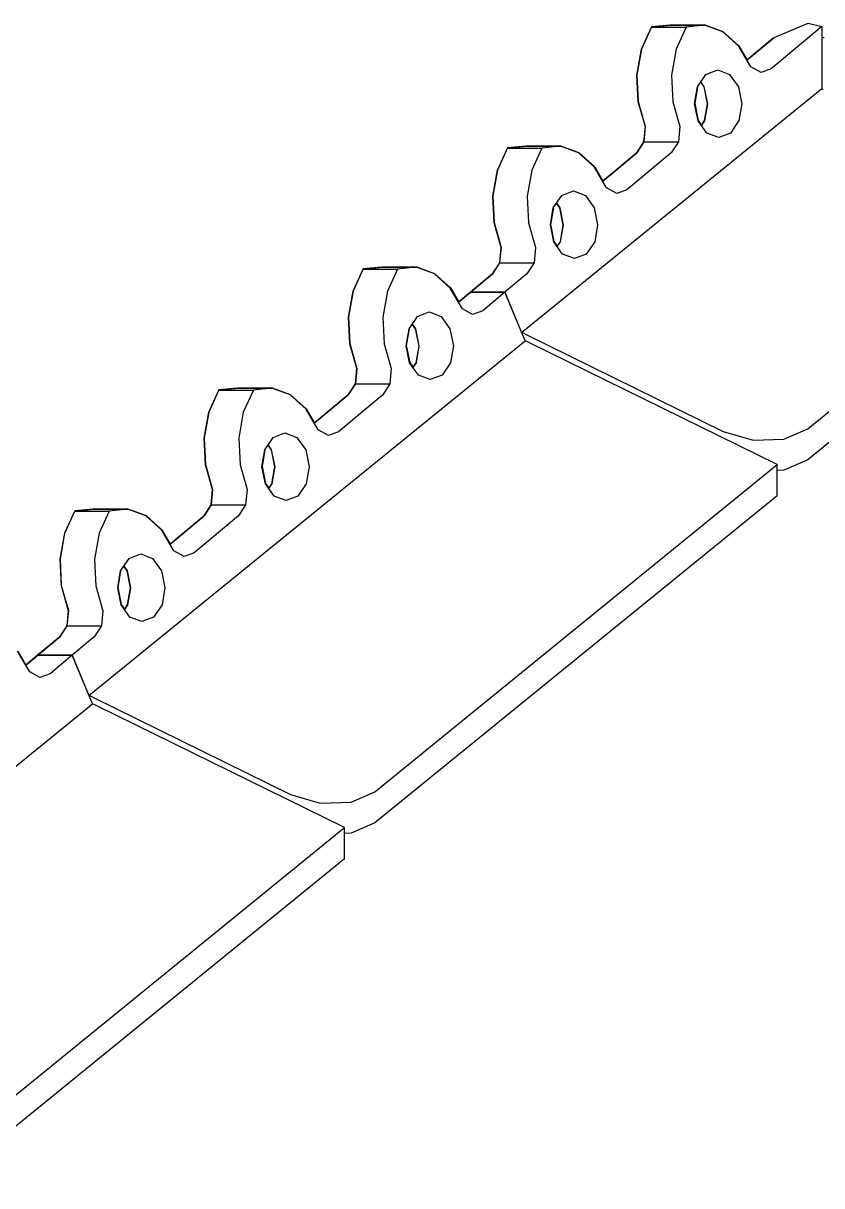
# Model space of a CAD drawing. Header units: millimetres. Extents: x -11840 to 12480, y -4119 to 5972.
# Drawn here: x -2341 to -1849, y 5204 to 5921 of the extents above; entities that cross this region are included whole.
import ezdxf

# ---------------------------------------------------------------- set-up
doc = ezdxf.new("R2010")
doc.units = ezdxf.units.MM

msp = doc.modelspace()

# ---------------------------------------------------------------- linework, layer by layer
at = {"color": 253, "true_color": 0x999999}
for p, q in [((-1953.79, 5918.56), (-1959.99, 5904.86)), ((-1953.79, 5918.56), (-1959.99, 5904.86)), ((-1959.98, 5904.75), (-1953.79, 5918.44)), ((-1959.98, 5904.75), (-1953.79, 5918.44)), ((-1942.33, 5919.68), (-1953.79, 5918.56)), ((-1942.33, 5919.68), (-1953.79, 5918.56)), ((-1953.79, 5918.44), (-1942.32, 5919.56)), ((-1953.79, 5918.44), (-1942.32, 5919.56)), ((-1953.79, 5918.44), (-1932.57, 5918.44)), ((-1953.79, 5918.44), (-1932.57, 5918.44)), ((-1921.01, 5919.86), (-1942.33, 5919.68)), ((-1921.01, 5919.86), (-1942.33, 5919.68)), ((-1942.01, 5919.56), (-1942.33, 5919.68)), ((-1942.01, 5919.56), (-1942.33, 5919.68)), ((-1942.32, 5919.56), (-1921.11, 5919.56)), ((-1942.32, 5919.56), (-1921.11, 5919.56)), ((-1932.57, 5918.44), (-1938.77, 5904.75)), ((-1932.57, 5918.44), (-1938.77, 5904.75)), ((-1921.11, 5919.56), (-1932.57, 5918.44)), ((-1921.11, 5919.56), (-1932.57, 5918.44)), ((-1909.9, 5915.49), (-1921.11, 5919.56)), ((-1909.9, 5915.49), (-1921.11, 5919.56)), ((-1921.01, 5919.86), (-1909.8, 5915.76)), ((-1921.01, 5919.86), (-1909.8, 5915.76)), ((-1900.06, 5906.62), (-1909.9, 5915.49)), ((-1900.06, 5906.62), (-1909.9, 5915.49)), ((-1909.8, 5915.76), (-1899.97, 5906.86)), ((-1909.8, 5915.76), (-1899.97, 5906.86)), ((-1848.9, 5918.88), (-1880.09, 5892.71)), ((-1848.9, 5918.88), (-1880.09, 5892.71)), ((-1878.31, 5912), (-1857.21, 5920.8)), ((-1878.31, 5912), (-1857.21, 5920.8)), ((-1857.21, 5920.8), (-1848.9, 5918.88)), ((-1857.21, 5920.8), (-1848.9, 5918.88)), ((-1848.9, 5918.88), (-1848.9, 5880.64)), ((-1848.9, 5918.88), (-1848.9, 5880.64)), ((-1878.9, 5911.55), (-1895.03, 5898.01)), ((-1878.9, 5911.55), (-1895.03, 5898.01)), ((-1895.01, 5897.98), (-1878.31, 5912)), ((-1895.01, 5897.98), (-1878.31, 5912)), ((-1878.81, 5911.58), (-1878.9, 5911.55)), ((-1878.81, 5911.58), (-1878.9, 5911.55)), ((-1878.9, 5911.55), (-1878.9, 5911.51)), ((-1878.9, 5911.55), (-1878.9, 5911.51)), ((-1847.4, 5911.79), (-1848.9, 5911.8)), ((-1847.4, 5911.79), (-1848.9, 5911.8)), ((-1959.99, 5904.86), (-1962.84, 5888.97)), ((-1959.99, 5904.86), (-1962.84, 5888.97)), ((-1962.83, 5888.88), (-1959.98, 5904.75)), ((-1962.83, 5888.88), (-1959.98, 5904.75)), ((-1938.77, 5904.75), (-1941.61, 5888.88)), ((-1938.77, 5904.75), (-1941.61, 5888.88)), ((-1892.59, 5893.84), (-1900.06, 5906.62)), ((-1892.59, 5893.84), (-1900.06, 5906.62)), ((-1899.97, 5906.86), (-1894.88, 5898.13)), ((-1899.97, 5906.86), (-1894.88, 5898.13)), ((-1886.33, 5890.38), (-1892.59, 5893.84)), ((-1886.33, 5890.38), (-1892.59, 5893.84)), ((-1962.84, 5888.97), (-1962.05, 5872.48)), ((-1962.84, 5888.97), (-1962.05, 5872.48)), ((-1962.03, 5872.42), (-1962.83, 5888.88)), ((-1962.03, 5872.42), (-1962.83, 5888.88)), ((-1941.61, 5888.88), (-1940.82, 5872.42)), ((-1941.61, 5888.88), (-1940.82, 5872.42)), ((-1925.52, 5881.55), (-1920.31, 5889.19)), ((-1925.52, 5881.55), (-1920.31, 5889.19)), ((-1920.31, 5889.19), (-1913.06, 5892)), ((-1920.31, 5889.19), (-1913.06, 5892)), ((-1913.06, 5892), (-1905.73, 5889.21)), ((-1913.06, 5892), (-1905.73, 5889.21)), ((-1905.73, 5889.21), (-1900.28, 5881.58)), ((-1905.73, 5889.21), (-1900.28, 5881.58)), ((-1880.09, 5892.71), (-1886.33, 5890.38)), ((-1880.09, 5892.71), (-1886.33, 5890.38)), ((-2033.96, 5730.15), (-1848.9, 5880.64)), ((-2033.96, 5730.15), (-1848.9, 5880.64)), ((-1927.3, 5871.12), (-1925.52, 5881.55)), ((-1927.3, 5871.12), (-1925.52, 5881.55)), ((-1925.45, 5881.64), (-1927.22, 5871.34)), ((-1925.45, 5881.64), (-1927.22, 5871.34)), ((-1921.49, 5881.58), (-1923.54, 5884.45)), ((-1921.49, 5881.58), (-1923.54, 5884.45)), ((-1923.54, 5884.45), (-1921.52, 5881.61)), ((-1923.54, 5884.45), (-1921.52, 5881.61)), ((-1921.52, 5881.61), (-1919.4, 5871.16)), ((-1921.52, 5881.61), (-1919.4, 5871.16)), ((-1919.37, 5871.15), (-1921.49, 5881.58)), ((-1919.37, 5871.15), (-1921.49, 5881.58)), ((-1900.28, 5881.58), (-1898.16, 5871.15)), ((-1900.28, 5881.58), (-1898.16, 5871.15)), ((-1848.9, 5880.64), (-1848.02, 5879.65)), ((-1848.9, 5880.64), (-1848.02, 5879.65)), ((-1962.05, 5872.48), (-1957.71, 5857.06)), ((-1962.05, 5872.48), (-1957.71, 5857.06)), ((-1957.68, 5857.02), (-1962.03, 5872.42)), ((-1957.68, 5857.02), (-1962.03, 5872.42)), ((-1940.82, 5872.42), (-1936.47, 5857.02)), ((-1940.82, 5872.42), (-1936.47, 5857.02)), ((-1925.18, 5860.69), (-1927.3, 5871.12)), ((-1925.18, 5860.69), (-1927.3, 5871.12)), ((-1927.22, 5871.34), (-1925.1, 5860.89)), ((-1927.22, 5871.34), (-1925.1, 5860.89)), ((-1919.4, 5871.16), (-1921.19, 5860.71)), ((-1919.4, 5871.16), (-1921.19, 5860.71)), ((-1921.15, 5860.72), (-1919.37, 5871.15)), ((-1921.15, 5860.72), (-1919.37, 5871.15)), ((-1898.16, 5871.15), (-1899.94, 5860.72)), ((-1898.16, 5871.15), (-1899.94, 5860.72)), ((-1919.72, 5853.06), (-1925.18, 5860.69)), ((-1919.72, 5853.06), (-1925.18, 5860.69)), ((-1925.1, 5860.89), (-1923.04, 5857.99)), ((-1925.1, 5860.89), (-1923.04, 5857.99)), ((-1921.19, 5860.71), (-1923.14, 5857.84)), ((-1921.19, 5860.71), (-1923.14, 5857.84)), ((-1923.13, 5857.82), (-1921.15, 5860.72)), ((-1923.13, 5857.82), (-1921.15, 5860.72)), ((-1899.94, 5860.72), (-1905.15, 5853.07)), ((-1899.94, 5860.72), (-1905.15, 5853.07)), ((-1957.71, 5857.06), (-1958.57, 5847.61)), ((-1957.71, 5857.06), (-1958.57, 5847.61)), ((-1958.54, 5847.59), (-1957.68, 5857.02)), ((-1958.54, 5847.59), (-1957.68, 5857.02)), ((-1936.47, 5857.02), (-1937.32, 5847.59)), ((-1936.47, 5857.02), (-1937.32, 5847.59)), ((-1912.39, 5850.27), (-1919.72, 5853.06)), ((-1912.39, 5850.27), (-1919.72, 5853.06)), ((-1905.15, 5853.07), (-1912.39, 5850.27)), ((-1905.15, 5853.07), (-1912.39, 5850.27)), ((-2042.74, 5843.93), (-2048.93, 5830.22)), ((-2042.74, 5843.93), (-2048.93, 5830.22)), ((-2048.92, 5830.11), (-2042.73, 5843.8)), ((-2048.92, 5830.11), (-2042.73, 5843.8)), ((-2031.28, 5845.04), (-2042.74, 5843.93)), ((-2031.28, 5845.04), (-2042.74, 5843.93)), ((-2042.73, 5843.8), (-2031.27, 5844.93)), ((-2042.73, 5843.8), (-2031.27, 5844.93)), ((-2042.73, 5843.8), (-2021.52, 5843.8)), ((-2042.73, 5843.8), (-2021.52, 5843.8)), ((-2009.95, 5845.22), (-2031.28, 5845.04)), ((-2009.95, 5845.22), (-2031.28, 5845.04)), ((-2030.97, 5844.93), (-2031.28, 5845.04)), ((-2030.97, 5844.93), (-2031.28, 5845.04)), ((-2031.27, 5844.93), (-2010.05, 5844.93)), ((-2031.27, 5844.93), (-2010.05, 5844.93)), ((-2021.52, 5843.8), (-2027.71, 5830.11)), ((-2021.52, 5843.8), (-2027.71, 5830.11)), ((-2010.05, 5844.93), (-2021.52, 5843.8)), ((-2010.05, 5844.93), (-2021.52, 5843.8)), ((-1998.84, 5840.86), (-2010.05, 5844.93)), ((-1998.84, 5840.86), (-2010.05, 5844.93)), ((-2009.95, 5845.22), (-1998.75, 5841.13)), ((-2009.95, 5845.22), (-1998.75, 5841.13)), ((-1958.57, 5847.61), (-1963, 5840.97)), ((-1958.57, 5847.61), (-1963, 5840.97)), ((-1962.97, 5840.96), (-1958.54, 5847.59)), ((-1962.97, 5840.96), (-1958.54, 5847.59)), ((-1958.53, 5847.61), (-1958.57, 5847.61)), ((-1958.53, 5847.61), (-1958.57, 5847.61)), ((-1958.54, 5847.59), (-1937.32, 5847.59)), ((-1958.54, 5847.59), (-1937.32, 5847.59)), ((-1937.32, 5847.59), (-1941.76, 5840.96)), ((-1937.32, 5847.59), (-1941.76, 5840.96)), ((-1989, 5831.98), (-1998.84, 5840.86)), ((-1989, 5831.98), (-1998.84, 5840.86)), ((-1998.75, 5841.13), (-1988.92, 5832.23)), ((-1998.75, 5841.13), (-1988.92, 5832.23)), ((-1963, 5840.97), (-1983.97, 5823.38)), ((-1963, 5840.97), (-1983.97, 5823.38)), ((-1983.96, 5823.35), (-1962.97, 5840.96)), ((-1983.96, 5823.35), (-1962.97, 5840.96)), ((-1941.76, 5840.96), (-1969.03, 5818.07)), ((-1941.76, 5840.96), (-1969.03, 5818.07)), ((-2048.93, 5830.22), (-2051.79, 5814.33)), ((-2048.93, 5830.22), (-2051.79, 5814.33)), ((-2051.77, 5814.24), (-2048.92, 5830.11)), ((-2051.77, 5814.24), (-2048.92, 5830.11)), ((-2027.71, 5830.11), (-2030.56, 5814.24)), ((-2027.71, 5830.11), (-2030.56, 5814.24)), ((-1981.54, 5819.21), (-1989, 5831.98)), ((-1981.54, 5819.21), (-1989, 5831.98)), ((-1988.92, 5832.23), (-1983.83, 5823.5)), ((-1988.92, 5832.23), (-1983.83, 5823.5)), ((-2009.25, 5814.56), (-2002.01, 5817.37)), ((-2009.25, 5814.56), (-2002.01, 5817.37)), ((-2002.01, 5817.37), (-1994.68, 5814.58)), ((-2002.01, 5817.37), (-1994.68, 5814.58)), ((-1975.27, 5815.75), (-1981.54, 5819.21)), ((-1975.27, 5815.75), (-1981.54, 5819.21)), ((-1969.03, 5818.07), (-1975.27, 5815.75)), ((-1969.03, 5818.07), (-1975.27, 5815.75)), ((-2051.79, 5814.33), (-2051, 5797.84)), ((-2051.79, 5814.33), (-2051, 5797.84)), ((-2050.98, 5797.78), (-2051.77, 5814.24)), ((-2050.98, 5797.78), (-2051.77, 5814.24)), ((-2030.56, 5814.24), (-2029.76, 5797.78)), ((-2030.56, 5814.24), (-2029.76, 5797.78)), ((-2014.46, 5806.92), (-2009.25, 5814.56)), ((-2014.46, 5806.92), (-2009.25, 5814.56)), ((-2012.49, 5809.81), (-2010.46, 5806.97)), ((-2012.49, 5809.81), (-2010.46, 5806.97)), ((-2010.43, 5806.95), (-2012.48, 5809.82)), ((-2010.43, 5806.95), (-2012.48, 5809.82)), ((-1994.68, 5814.58), (-1989.22, 5806.95)), ((-1994.68, 5814.58), (-1989.22, 5806.95)), ((-2016.24, 5796.48), (-2014.46, 5806.92)), ((-2016.24, 5796.48), (-2014.46, 5806.92)), ((-2014.4, 5807), (-2016.16, 5796.7)), ((-2014.4, 5807), (-2016.16, 5796.7)), ((-2010.46, 5806.97), (-2008.35, 5796.52)), ((-2010.46, 5806.97), (-2008.35, 5796.52)), ((-2008.31, 5796.52), (-2010.43, 5806.95)), ((-2008.31, 5796.52), (-2010.43, 5806.95)), ((-1989.22, 5806.95), (-1987.1, 5796.52)), ((-1989.22, 5806.95), (-1987.1, 5796.52)), ((-2051, 5797.84), (-2046.66, 5782.42)), ((-2051, 5797.84), (-2046.66, 5782.42)), ((-2046.63, 5782.39), (-2050.98, 5797.78)), ((-2046.63, 5782.39), (-2050.98, 5797.78)), ((-2029.76, 5797.78), (-2025.42, 5782.39)), ((-2029.76, 5797.78), (-2025.42, 5782.39)), ((-2014.12, 5786.05), (-2016.24, 5796.48)), ((-2014.12, 5786.05), (-2016.24, 5796.48)), ((-2016.16, 5796.7), (-2014.05, 5786.25)), ((-2016.16, 5796.7), (-2014.05, 5786.25)), ((-2008.35, 5796.52), (-2010.14, 5786.07)), ((-2008.35, 5796.52), (-2010.14, 5786.07)), ((-2010.1, 5786.08), (-2008.31, 5796.52)), ((-2010.1, 5786.08), (-2008.31, 5796.52)), ((-1987.1, 5796.52), (-1988.88, 5786.08)), ((-1987.1, 5796.52), (-1988.88, 5786.08)), ((-2046.66, 5782.42), (-2047.52, 5772.97)), ((-2046.66, 5782.42), (-2047.52, 5772.97)), ((-2047.48, 5772.96), (-2046.63, 5782.39)), ((-2047.48, 5772.96), (-2046.63, 5782.39)), ((-2025.42, 5782.39), (-2026.27, 5772.96)), ((-2025.42, 5782.39), (-2026.27, 5772.96)), ((-2008.67, 5778.42), (-2014.12, 5786.05)), ((-2008.67, 5778.42), (-2014.12, 5786.05)), ((-2014.05, 5786.25), (-2011.99, 5783.36)), ((-2014.05, 5786.25), (-2011.99, 5783.36)), ((-2010.14, 5786.07), (-2012.09, 5783.21)), ((-2010.14, 5786.07), (-2012.09, 5783.21)), ((-2012.07, 5783.19), (-2010.1, 5786.08)), ((-2012.07, 5783.19), (-2010.1, 5786.08)), ((-1988.88, 5786.08), (-1994.1, 5778.44)), ((-1988.88, 5786.08), (-1994.1, 5778.44)), ((-2047.52, 5772.97), (-2051.95, 5766.34)), ((-2047.52, 5772.97), (-2051.95, 5766.34)), ((-2051.92, 5766.33), (-2047.48, 5772.96)), ((-2051.92, 5766.33), (-2047.48, 5772.96)), ((-2047.48, 5772.97), (-2047.52, 5772.97)), ((-2047.48, 5772.97), (-2047.52, 5772.97)), ((-2047.48, 5772.96), (-2026.27, 5772.96)), ((-2047.48, 5772.96), (-2026.27, 5772.96)), ((-2026.27, 5772.96), (-2030.7, 5766.33)), ((-2026.27, 5772.96), (-2030.7, 5766.33)), ((-2001.34, 5775.64), (-2008.67, 5778.42)), ((-2001.34, 5775.64), (-2008.67, 5778.42)), ((-1994.1, 5778.44), (-2001.34, 5775.64)), ((-1994.1, 5778.44), (-2001.34, 5775.64)), ((-2131.68, 5769.29), (-2137.88, 5755.59)), ((-2131.68, 5769.29), (-2137.88, 5755.59)), ((-2137.87, 5755.48), (-2131.67, 5769.17)), ((-2137.87, 5755.48), (-2131.67, 5769.17)), ((-2120.22, 5770.41), (-2131.68, 5769.29)), ((-2120.22, 5770.41), (-2131.68, 5769.29)), ((-2131.67, 5769.17), (-2120.21, 5770.3)), ((-2131.67, 5769.17), (-2120.21, 5770.3)), ((-2131.67, 5769.17), (-2110.46, 5769.17)), ((-2131.67, 5769.17), (-2110.46, 5769.17)), ((-2098.9, 5770.59), (-2120.22, 5770.41)), ((-2098.9, 5770.59), (-2120.22, 5770.41)), ((-2119.93, 5770.3), (-2120.22, 5770.41)), ((-2119.93, 5770.3), (-2120.22, 5770.41)), ((-2120.21, 5770.3), (-2099, 5770.3)), ((-2120.21, 5770.3), (-2099, 5770.3)), ((-2110.46, 5769.17), (-2116.66, 5755.48)), ((-2110.46, 5769.17), (-2116.66, 5755.48)), ((-2099, 5770.3), (-2110.46, 5769.17)), ((-2099, 5770.3), (-2110.46, 5769.17)), ((-2087.78, 5766.22), (-2099, 5770.3)), ((-2087.78, 5766.22), (-2099, 5770.3)), ((-2098.9, 5770.59), (-2087.69, 5766.49)), ((-2098.9, 5770.59), (-2087.69, 5766.49)), ((-2077.95, 5757.35), (-2087.78, 5766.22)), ((-2077.95, 5757.35), (-2087.78, 5766.22)), ((-2087.69, 5766.49), (-2077.87, 5757.59)), ((-2087.69, 5766.49), (-2077.87, 5757.59)), ((-2051.95, 5766.34), (-2065.59, 5754.89)), ((-2051.95, 5766.34), (-2065.59, 5754.89)), ((-2065.55, 5754.88), (-2051.92, 5766.33)), ((-2065.55, 5754.88), (-2051.92, 5766.33)), ((-2030.7, 5766.33), (-2044.34, 5754.88)), ((-2030.7, 5766.33), (-2044.34, 5754.88)), ((-2137.88, 5755.59), (-2140.73, 5739.69)), ((-2137.88, 5755.59), (-2140.73, 5739.69)), ((-2140.71, 5739.61), (-2137.87, 5755.48)), ((-2140.71, 5739.61), (-2137.87, 5755.48)), ((-2116.66, 5755.48), (-2119.5, 5739.61)), ((-2116.66, 5755.48), (-2119.5, 5739.61)), ((-2070.48, 5744.58), (-2077.95, 5757.35)), ((-2070.48, 5744.58), (-2077.95, 5757.35)), ((-2077.87, 5757.59), (-2072.78, 5748.86)), ((-2077.87, 5757.59), (-2072.78, 5748.86)), ((-2065.59, 5754.89), (-2072.92, 5748.74)), ((-2065.59, 5754.89), (-2072.92, 5748.74)), ((-2072.9, 5748.72), (-2065.55, 5754.88)), ((-2072.9, 5748.72), (-2065.55, 5754.88)), ((-2065.59, 5754.89), (-2065.58, 5754.86)), ((-2065.59, 5754.89), (-2065.58, 5754.86)), ((-2065.58, 5754.86), (-2065.59, 5754.89)), ((-2065.58, 5754.86), (-2065.59, 5754.89)), ((-2044.34, 5754.88), (-2065.55, 5754.88)), ((-2044.34, 5754.88), (-2065.55, 5754.88)), ((-2065.55, 5754.88), (-2044.34, 5754.88)), ((-2065.55, 5754.88), (-2044.34, 5754.88)), ((-2044.34, 5754.88), (-2057.98, 5743.44)), ((-2044.34, 5754.88), (-2057.98, 5743.44)), ((-2044.34, 5754.88), (-2033.96, 5730.15)), ((-2044.34, 5754.88), (-2033.96, 5730.15)), ((-2031.8, 5724.99), (-2044.34, 5754.88)), ((-2031.8, 5724.99), (-2044.34, 5754.88)), ((-1857.58, 5670.74), (-1752.18, 5756.44)), ((-1857.58, 5670.74), (-1752.18, 5756.44)), ((-2064.22, 5741.11), (-2070.48, 5744.58)), ((-2064.22, 5741.11), (-2070.48, 5744.58)), ((-2057.98, 5743.44), (-2064.22, 5741.11)), ((-2057.98, 5743.44), (-2064.22, 5741.11)), ((-2140.73, 5739.69), (-2139.95, 5723.21)), ((-2140.73, 5739.69), (-2139.95, 5723.21)), ((-2139.92, 5723.15), (-2140.71, 5739.61)), ((-2139.92, 5723.15), (-2140.71, 5739.61)), ((-2119.5, 5739.61), (-2118.71, 5723.15)), ((-2119.5, 5739.61), (-2118.71, 5723.15)), ((-2103.4, 5732.28), (-2098.19, 5739.93)), ((-2103.4, 5732.28), (-2098.19, 5739.93)), ((-2098.19, 5739.93), (-2090.95, 5742.73)), ((-2098.19, 5739.93), (-2090.95, 5742.73)), ((-2090.95, 5742.73), (-2083.62, 5739.95)), ((-2090.95, 5742.73), (-2083.62, 5739.95)), ((-2083.62, 5739.95), (-2078.16, 5732.32)), ((-2083.62, 5739.95), (-2078.16, 5732.32)), ((-2105.19, 5721.85), (-2103.4, 5732.28)), ((-2105.19, 5721.85), (-2103.4, 5732.28)), ((-2103.35, 5732.36), (-2105.11, 5722.07)), ((-2103.35, 5732.36), (-2105.11, 5722.07)), ((-2101.44, 5735.17), (-2099.41, 5732.33)), ((-2101.44, 5735.17), (-2099.41, 5732.33)), ((-2099.38, 5732.32), (-2101.43, 5735.18)), ((-2099.38, 5732.32), (-2101.43, 5735.18)), ((-2099.41, 5732.33), (-2097.3, 5721.88)), ((-2099.41, 5732.33), (-2097.3, 5721.88)), ((-2097.26, 5721.89), (-2099.38, 5732.32)), ((-2097.26, 5721.89), (-2099.38, 5732.32)), ((-2078.16, 5732.32), (-2076.04, 5721.89)), ((-2078.16, 5732.32), (-2076.04, 5721.89)), ((-2033.96, 5730.15), (-2032.59, 5729.56)), ((-2033.96, 5730.15), (-2032.59, 5729.56)), ((-2032.59, 5729.56), (-2031.19, 5728.9)), ((-2032.59, 5729.56), (-2031.19, 5728.9)), ((-1758.48, 5732.17), (-1857.58, 5651.59)), ((-1758.48, 5732.17), (-1857.58, 5651.59)), ((-2300.8, 5506.25), (-2031.8, 5724.99)), ((-2300.8, 5506.25), (-2031.8, 5724.99)), ((-2139.95, 5723.21), (-2135.61, 5707.78)), ((-2139.95, 5723.21), (-2135.61, 5707.78)), ((-2135.57, 5707.76), (-2139.92, 5723.15)), ((-2135.57, 5707.76), (-2139.92, 5723.15)), ((-2118.71, 5723.15), (-2114.36, 5707.76)), ((-2118.71, 5723.15), (-2114.36, 5707.76)), ((-2103.07, 5711.42), (-2105.19, 5721.85)), ((-2103.07, 5711.42), (-2105.19, 5721.85)), ((-2105.11, 5722.07), (-2103, 5711.62)), ((-2105.11, 5722.07), (-2103, 5711.62)), ((-2097.3, 5721.88), (-2099.09, 5711.43)), ((-2097.3, 5721.88), (-2099.09, 5711.43)), ((-2099.04, 5711.45), (-2097.26, 5721.89)), ((-2099.04, 5711.45), (-2097.26, 5721.89)), ((-2076.04, 5721.89), (-2077.83, 5711.45)), ((-2076.04, 5721.89), (-2077.83, 5711.45)), ((-2030.43, 5724.4), (-2031.8, 5724.99)), ((-2030.43, 5724.4), (-2031.8, 5724.99)), ((-2031.19, 5728.9), (-1909.69, 5669.08)), ((-2031.19, 5728.9), (-1909.69, 5669.08)), ((-2029.03, 5723.74), (-2030.43, 5724.4)), ((-2029.03, 5723.74), (-2030.43, 5724.4)), ((-1876.33, 5648.57), (-2029.03, 5723.74)), ((-1876.33, 5648.57), (-2029.03, 5723.74)), ((-2135.61, 5707.78), (-2136.46, 5698.33)), ((-2135.61, 5707.78), (-2136.46, 5698.33)), ((-2136.42, 5698.32), (-2135.57, 5707.76)), ((-2136.42, 5698.32), (-2135.57, 5707.76)), ((-2114.36, 5707.76), (-2115.21, 5698.32)), ((-2114.36, 5707.76), (-2115.21, 5698.32)), ((-2097.61, 5703.79), (-2103.07, 5711.42)), ((-2097.61, 5703.79), (-2103.07, 5711.42)), ((-2103, 5711.62), (-2100.93, 5708.72)), ((-2103, 5711.62), (-2100.93, 5708.72)), ((-2099.09, 5711.43), (-2101.03, 5708.57)), ((-2099.09, 5711.43), (-2101.03, 5708.57)), ((-2101.02, 5708.55), (-2099.04, 5711.45)), ((-2101.02, 5708.55), (-2099.04, 5711.45)), ((-2077.83, 5711.45), (-2083.04, 5703.81)), ((-2077.83, 5711.45), (-2083.04, 5703.81)), ((-2090.28, 5701), (-2097.61, 5703.79)), ((-2090.28, 5701), (-2097.61, 5703.79)), ((-2083.04, 5703.81), (-2090.28, 5701)), ((-2083.04, 5703.81), (-2090.28, 5701)), ((-2220.63, 5694.65), (-2226.83, 5680.95)), ((-2220.63, 5694.65), (-2226.83, 5680.95)), ((-2226.81, 5680.85), (-2220.62, 5694.54)), ((-2226.81, 5680.85), (-2220.62, 5694.54)), ((-2209.17, 5695.77), (-2220.63, 5694.65)), ((-2209.17, 5695.77), (-2220.63, 5694.65)), ((-2220.62, 5694.54), (-2209.15, 5695.66)), ((-2220.62, 5694.54), (-2209.15, 5695.66)), ((-2220.62, 5694.54), (-2199.41, 5694.54)), ((-2220.62, 5694.54), (-2199.41, 5694.54)), ((-2187.85, 5695.95), (-2209.17, 5695.77)), ((-2187.85, 5695.95), (-2209.17, 5695.77)), ((-2208.89, 5695.66), (-2209.17, 5695.77)), ((-2208.89, 5695.66), (-2209.17, 5695.77)), ((-2209.15, 5695.66), (-2187.94, 5695.66)), ((-2209.15, 5695.66), (-2187.94, 5695.66)), ((-2199.41, 5694.54), (-2205.6, 5680.85)), ((-2199.41, 5694.54), (-2205.6, 5680.85)), ((-2187.94, 5695.66), (-2199.41, 5694.54)), ((-2187.94, 5695.66), (-2199.41, 5694.54)), ((-2176.73, 5691.59), (-2187.94, 5695.66)), ((-2176.73, 5691.59), (-2187.94, 5695.66)), ((-2187.85, 5695.95), (-2176.64, 5691.85)), ((-2187.85, 5695.95), (-2176.64, 5691.85)), ((-2136.46, 5698.33), (-2140.9, 5691.7)), ((-2136.46, 5698.33), (-2140.9, 5691.7)), ((-2140.86, 5691.7), (-2136.42, 5698.32)), ((-2140.86, 5691.7), (-2136.42, 5698.32)), ((-2136.42, 5698.32), (-2115.21, 5698.32)), ((-2136.42, 5698.32), (-2115.21, 5698.32)), ((-2115.21, 5698.32), (-2119.65, 5691.7)), ((-2115.21, 5698.32), (-2119.65, 5691.7)), ((-2166.89, 5682.72), (-2176.73, 5691.59)), ((-2166.89, 5682.72), (-2176.73, 5691.59)), ((-2176.64, 5691.85), (-2166.81, 5682.95)), ((-2176.64, 5691.85), (-2166.81, 5682.95)), ((-2140.9, 5691.7), (-2161.86, 5674.11)), ((-2140.9, 5691.7), (-2161.86, 5674.11)), ((-2161.85, 5674.09), (-2140.86, 5691.7)), ((-2161.85, 5674.09), (-2140.86, 5691.7)), ((-2119.65, 5691.7), (-2146.92, 5668.81)), ((-2119.65, 5691.7), (-2146.92, 5668.81)), ((-2226.83, 5680.95), (-2229.68, 5665.06)), ((-2226.83, 5680.95), (-2229.68, 5665.06)), ((-2229.66, 5664.98), (-2226.81, 5680.85)), ((-2229.66, 5664.98), (-2226.81, 5680.85)), ((-2205.6, 5680.85), (-2208.44, 5664.98)), ((-2205.6, 5680.85), (-2208.44, 5664.98)), ((-2159.43, 5669.94), (-2166.89, 5682.72)), ((-2159.43, 5669.94), (-2166.89, 5682.72)), ((-2166.81, 5682.95), (-2161.73, 5674.22)), ((-2166.81, 5682.95), (-2161.73, 5674.22)), ((-2229.68, 5665.06), (-2228.9, 5648.57)), ((-2229.68, 5665.06), (-2228.9, 5648.57)), ((-2228.87, 5648.52), (-2229.66, 5664.98)), ((-2228.87, 5648.52), (-2229.66, 5664.98)), ((-2208.44, 5664.98), (-2207.65, 5648.52)), ((-2208.44, 5664.98), (-2207.65, 5648.52)), ((-2192.35, 5657.65), (-2187.14, 5665.3)), ((-2192.35, 5657.65), (-2187.14, 5665.3)), ((-2187.14, 5665.3), (-2179.9, 5668.1)), ((-2187.14, 5665.3), (-2179.9, 5668.1)), ((-2179.9, 5668.1), (-2172.57, 5665.31)), ((-2179.9, 5668.1), (-2172.57, 5665.31)), ((-2172.57, 5665.31), (-2167.11, 5657.68)), ((-2172.57, 5665.31), (-2167.11, 5657.68)), ((-2153.16, 5666.48), (-2159.43, 5669.94)), ((-2153.16, 5666.48), (-2159.43, 5669.94)), ((-2146.92, 5668.81), (-2153.16, 5666.48)), ((-2146.92, 5668.81), (-2153.16, 5666.48)), ((-1909.69, 5669.08), (-1891.29, 5663.69)), ((-1909.69, 5669.08), (-1891.29, 5663.69)), ((-1872.22, 5664.29), (-1857.58, 5670.74)), ((-1872.22, 5664.29), (-1857.58, 5670.74)), ((-2194.13, 5647.22), (-2192.35, 5657.65)), ((-2194.13, 5647.22), (-2192.35, 5657.65)), ((-2192.3, 5657.72), (-2194.06, 5647.43)), ((-2192.3, 5657.72), (-2194.06, 5647.43)), ((-2190.38, 5660.53), (-2188.36, 5657.7)), ((-2190.38, 5660.53), (-2188.36, 5657.7)), ((-2188.32, 5657.68), (-2190.37, 5660.55)), ((-2188.32, 5657.68), (-2190.37, 5660.55)), ((-2188.36, 5657.7), (-2186.25, 5647.25)), ((-2188.36, 5657.7), (-2186.25, 5647.25)), ((-2186.2, 5647.25), (-2188.32, 5657.68)), ((-2186.2, 5647.25), (-2188.32, 5657.68)), ((-2167.11, 5657.68), (-2164.99, 5647.25)), ((-2167.11, 5657.68), (-2164.99, 5647.25)), ((-1891.29, 5663.69), (-1872.22, 5664.29)), ((-1891.29, 5663.69), (-1872.22, 5664.29)), ((-1857.58, 5651.59), (-1872.22, 5645.14)), ((-1857.58, 5651.59), (-1872.22, 5645.14)), ((-2228.9, 5648.57), (-2224.56, 5633.15)), ((-2228.9, 5648.57), (-2224.56, 5633.15)), ((-2224.52, 5633.13), (-2228.87, 5648.52)), ((-2224.52, 5633.13), (-2228.87, 5648.52)), ((-2207.65, 5648.52), (-2203.3, 5633.13)), ((-2207.65, 5648.52), (-2203.3, 5633.13)), ((-2192.01, 5636.79), (-2194.13, 5647.22)), ((-2192.01, 5636.79), (-2194.13, 5647.22)), ((-2194.06, 5647.43), (-2191.95, 5636.98)), ((-2194.06, 5647.43), (-2191.95, 5636.98)), ((-2186.25, 5647.25), (-2188.03, 5636.8)), ((-2186.25, 5647.25), (-2188.03, 5636.8)), ((-2187.99, 5636.82), (-2186.2, 5647.25)), ((-2187.99, 5636.82), (-2186.2, 5647.25)), ((-2164.99, 5647.25), (-2166.77, 5636.82)), ((-2164.99, 5647.25), (-2166.77, 5636.82)), ((-2124.41, 5446.84), (-1876.33, 5648.57)), ((-2124.41, 5446.84), (-1876.33, 5648.57)), ((-1876.33, 5629.42), (-1876.33, 5648.57)), ((-1876.33, 5629.42), (-1876.33, 5648.57)), ((-1872.22, 5645.14), (-1876.33, 5645.01)), ((-1872.22, 5645.14), (-1876.33, 5645.01)), ((-2186.56, 5629.16), (-2192.01, 5636.79)), ((-2186.56, 5629.16), (-2192.01, 5636.79)), ((-2191.95, 5636.98), (-2189.88, 5634.08)), ((-2191.95, 5636.98), (-2189.88, 5634.08)), ((-2188.03, 5636.8), (-2189.98, 5633.94)), ((-2188.03, 5636.8), (-2189.98, 5633.94)), ((-2189.96, 5633.92), (-2187.99, 5636.82)), ((-2189.96, 5633.92), (-2187.99, 5636.82)), ((-2166.77, 5636.82), (-2171.98, 5629.17)), ((-2166.77, 5636.82), (-2171.98, 5629.17)), ((-2224.56, 5633.15), (-2225.41, 5623.7)), ((-2224.56, 5633.15), (-2225.41, 5623.7)), ((-2225.37, 5623.69), (-2224.52, 5633.13)), ((-2225.37, 5623.69), (-2224.52, 5633.13)), ((-2203.3, 5633.13), (-2204.16, 5623.69)), ((-2203.3, 5633.13), (-2204.16, 5623.69)), ((-2179.22, 5626.37), (-2186.56, 5629.16)), ((-2179.22, 5626.37), (-2186.56, 5629.16)), ((-2171.98, 5629.17), (-2179.22, 5626.37)), ((-2171.98, 5629.17), (-2179.22, 5626.37)), ((-1876.33, 5629.42), (-2124.41, 5427.69)), ((-1876.33, 5629.42), (-2124.41, 5427.69)), ((-2225.41, 5623.7), (-2229.85, 5617.06)), ((-2225.41, 5623.7), (-2229.85, 5617.06)), ((-2229.8, 5617.06), (-2225.37, 5623.69)), ((-2229.8, 5617.06), (-2225.37, 5623.69)), ((-2225.37, 5623.69), (-2204.16, 5623.69)), ((-2225.37, 5623.69), (-2204.16, 5623.69)), ((-2204.16, 5623.69), (-2208.59, 5617.06)), ((-2204.16, 5623.69), (-2208.59, 5617.06)), ((-2309.58, 5620.02), (-2315.78, 5606.31)), ((-2309.58, 5620.02), (-2315.78, 5606.31)), ((-2315.76, 5606.21), (-2309.56, 5619.9)), ((-2315.76, 5606.21), (-2309.56, 5619.9)), ((-2298.12, 5621.13), (-2309.58, 5620.02)), ((-2298.12, 5621.13), (-2309.58, 5620.02)), ((-2309.56, 5619.9), (-2298.1, 5621.03)), ((-2309.56, 5619.9), (-2298.1, 5621.03)), ((-2309.56, 5619.9), (-2288.35, 5619.9)), ((-2309.56, 5619.9), (-2288.35, 5619.9)), ((-2276.8, 5621.31), (-2298.12, 5621.13)), ((-2276.8, 5621.31), (-2298.12, 5621.13)), ((-2297.85, 5621.03), (-2298.12, 5621.13)), ((-2297.85, 5621.03), (-2298.12, 5621.13)), ((-2298.1, 5621.03), (-2276.89, 5621.03)), ((-2298.1, 5621.03), (-2276.89, 5621.03)), ((-2288.35, 5619.9), (-2294.54, 5606.21)), ((-2288.35, 5619.9), (-2294.54, 5606.21)), ((-2276.89, 5621.03), (-2288.35, 5619.9)), ((-2276.89, 5621.03), (-2288.35, 5619.9)), ((-2265.67, 5616.96), (-2276.89, 5621.03)), ((-2265.67, 5616.96), (-2276.89, 5621.03)), ((-2276.8, 5621.31), (-2265.59, 5617.22)), ((-2276.8, 5621.31), (-2265.59, 5617.22)), ((-2255.84, 5608.08), (-2265.67, 5616.96)), ((-2255.84, 5608.08), (-2265.67, 5616.96)), ((-2265.59, 5617.22), (-2255.76, 5608.32)), ((-2265.59, 5617.22), (-2255.76, 5608.32)), ((-2229.85, 5617.06), (-2250.81, 5599.48)), ((-2229.85, 5617.06), (-2250.81, 5599.48)), ((-2250.79, 5599.45), (-2229.8, 5617.06)), ((-2250.79, 5599.45), (-2229.8, 5617.06)), ((-2208.59, 5617.06), (-2235.87, 5594.17)), ((-2208.59, 5617.06), (-2235.87, 5594.17)), ((-2248.37, 5595.31), (-2255.84, 5608.08)), ((-2248.37, 5595.31), (-2255.84, 5608.08)), ((-2255.76, 5608.32), (-2250.68, 5599.59)), ((-2255.76, 5608.32), (-2250.68, 5599.59)), ((-2315.78, 5606.31), (-2318.63, 5590.42)), ((-2315.78, 5606.31), (-2318.63, 5590.42)), ((-2318.6, 5590.34), (-2315.76, 5606.21)), ((-2318.6, 5590.34), (-2315.76, 5606.21)), ((-2294.54, 5606.21), (-2297.39, 5590.34)), ((-2294.54, 5606.21), (-2297.39, 5590.34)), ((-2276.08, 5590.66), (-2268.84, 5593.47)), ((-2276.08, 5590.66), (-2268.84, 5593.47)), ((-2268.84, 5593.47), (-2261.51, 5590.68)), ((-2268.84, 5593.47), (-2261.51, 5590.68)), ((-2242.11, 5591.85), (-2248.37, 5595.31)), ((-2242.11, 5591.85), (-2248.37, 5595.31)), ((-2235.87, 5594.17), (-2242.11, 5591.85)), ((-2235.87, 5594.17), (-2242.11, 5591.85)), ((-2318.63, 5590.42), (-2317.85, 5573.93)), ((-2318.63, 5590.42), (-2317.85, 5573.93)), ((-2317.81, 5573.88), (-2318.6, 5590.34)), ((-2317.81, 5573.88), (-2318.6, 5590.34)), ((-2297.39, 5590.34), (-2296.6, 5573.88)), ((-2297.39, 5590.34), (-2296.6, 5573.88)), ((-2281.29, 5583.02), (-2276.08, 5590.66)), ((-2281.29, 5583.02), (-2276.08, 5590.66)), ((-2279.33, 5585.9), (-2277.31, 5583.06)), ((-2279.33, 5585.9), (-2277.31, 5583.06)), ((-2277.27, 5583.05), (-2279.32, 5585.92)), ((-2277.27, 5583.05), (-2279.32, 5585.92)), ((-2261.51, 5590.68), (-2256.05, 5583.05)), ((-2261.51, 5590.68), (-2256.05, 5583.05)), ((-2283.08, 5572.58), (-2281.29, 5583.02)), ((-2283.08, 5572.58), (-2281.29, 5583.02)), ((-2281.25, 5583.08), (-2283.01, 5572.79)), ((-2281.25, 5583.08), (-2283.01, 5572.79)), ((-2277.31, 5583.06), (-2275.19, 5572.61)), ((-2277.31, 5583.06), (-2275.19, 5572.61)), ((-2275.15, 5572.62), (-2277.27, 5583.05)), ((-2275.15, 5572.62), (-2277.27, 5583.05)), ((-2256.05, 5583.05), (-2253.93, 5572.62)), ((-2256.05, 5583.05), (-2253.93, 5572.62)), ((-2317.85, 5573.93), (-2313.51, 5558.51)), ((-2317.85, 5573.93), (-2313.51, 5558.51)), ((-2313.46, 5558.49), (-2317.81, 5573.88)), ((-2313.46, 5558.49), (-2317.81, 5573.88)), ((-2296.6, 5573.88), (-2292.25, 5558.49)), ((-2296.6, 5573.88), (-2292.25, 5558.49)), ((-2280.96, 5562.15), (-2283.08, 5572.58)), ((-2280.96, 5562.15), (-2283.08, 5572.58)), ((-2283.01, 5572.79), (-2280.89, 5562.34)), ((-2283.01, 5572.79), (-2280.89, 5562.34)), ((-2275.19, 5572.61), (-2276.98, 5562.16)), ((-2275.19, 5572.61), (-2276.98, 5562.16)), ((-2276.93, 5562.19), (-2275.15, 5572.62)), ((-2276.93, 5562.19), (-2275.15, 5572.62)), ((-2253.93, 5572.62), (-2255.72, 5562.19)), ((-2253.93, 5572.62), (-2255.72, 5562.19)), ((-2313.51, 5558.51), (-2314.36, 5549.06)), ((-2313.51, 5558.51), (-2314.36, 5549.06)), ((-2314.31, 5549.06), (-2313.46, 5558.49)), ((-2314.31, 5549.06), (-2313.46, 5558.49)), ((-2292.25, 5558.49), (-2293.1, 5549.06)), ((-2292.25, 5558.49), (-2293.1, 5549.06)), ((-2275.5, 5554.52), (-2280.96, 5562.15)), ((-2275.5, 5554.52), (-2280.96, 5562.15)), ((-2280.89, 5562.34), (-2278.83, 5559.45)), ((-2280.89, 5562.34), (-2278.83, 5559.45)), ((-2276.98, 5562.16), (-2278.92, 5559.31)), ((-2276.98, 5562.16), (-2278.92, 5559.31)), ((-2278.91, 5559.29), (-2276.93, 5562.19)), ((-2278.91, 5559.29), (-2276.93, 5562.19)), ((-2255.72, 5562.19), (-2260.93, 5554.54)), ((-2255.72, 5562.19), (-2260.93, 5554.54)), ((-2268.17, 5551.74), (-2275.5, 5554.52)), ((-2268.17, 5551.74), (-2275.5, 5554.52)), ((-2260.93, 5554.54), (-2268.17, 5551.74)), ((-2260.93, 5554.54), (-2268.17, 5551.74)), ((-2314.36, 5549.06), (-2318.8, 5542.43)), ((-2314.36, 5549.06), (-2318.8, 5542.43)), ((-2318.75, 5542.43), (-2314.31, 5549.06)), ((-2318.75, 5542.43), (-2314.31, 5549.06)), ((-2314.31, 5549.06), (-2293.1, 5549.06)), ((-2314.31, 5549.06), (-2293.1, 5549.06)), ((-2293.1, 5549.06), (-2297.53, 5542.43)), ((-2293.1, 5549.06), (-2297.53, 5542.43)), ((-2318.8, 5542.43), (-2332.44, 5530.98)), ((-2318.8, 5542.43), (-2332.44, 5530.98)), ((-2332.39, 5530.99), (-2318.75, 5542.43)), ((-2332.39, 5530.99), (-2318.75, 5542.43)), ((-2297.53, 5542.43), (-2311.17, 5530.99)), ((-2297.53, 5542.43), (-2311.17, 5530.99)), ((-2337.31, 5520.68), (-2344.78, 5533.45)), ((-2337.31, 5520.68), (-2344.78, 5533.45)), ((-2344.71, 5533.68), (-2339.63, 5524.95)), ((-2344.71, 5533.68), (-2339.63, 5524.95)), ((-2332.44, 5530.98), (-2339.75, 5524.85)), ((-2332.44, 5530.98), (-2339.75, 5524.85)), ((-2339.73, 5524.82), (-2332.39, 5530.99)), ((-2339.73, 5524.82), (-2332.39, 5530.99)), ((-2332.44, 5530.98), (-2332.42, 5530.95)), ((-2332.44, 5530.98), (-2332.42, 5530.95)), ((-2332.42, 5530.95), (-2332.44, 5530.98)), ((-2332.42, 5530.95), (-2332.44, 5530.98)), ((-2311.17, 5530.99), (-2332.39, 5530.99)), ((-2311.17, 5530.99), (-2332.39, 5530.99)), ((-2332.39, 5530.99), (-2311.17, 5530.99)), ((-2332.39, 5530.99), (-2311.17, 5530.99)), ((-2311.17, 5530.99), (-2324.81, 5519.54)), ((-2311.17, 5530.99), (-2324.81, 5519.54)), ((-2311.17, 5530.99), (-2300.8, 5506.25)), ((-2311.17, 5530.99), (-2300.8, 5506.25)), ((-2298.63, 5501.09), (-2311.17, 5530.99)), ((-2298.63, 5501.09), (-2311.17, 5530.99)), ((-2331.05, 5517.21), (-2337.31, 5520.68)), ((-2331.05, 5517.21), (-2337.31, 5520.68)), ((-2324.81, 5519.54), (-2331.05, 5517.21)), ((-2324.81, 5519.54), (-2331.05, 5517.21)), ((-2567.63, 5282.35), (-2298.63, 5501.09)), ((-2567.63, 5282.35), (-2298.63, 5501.09)), ((-2300.8, 5506.25), (-2299.43, 5505.67)), ((-2300.8, 5506.25), (-2299.43, 5505.67)), ((-2299.43, 5505.67), (-2298.03, 5505.01)), ((-2299.43, 5505.67), (-2298.03, 5505.01)), ((-2297.26, 5500.5), (-2298.63, 5501.09)), ((-2297.26, 5500.5), (-2298.63, 5501.09)), ((-2298.03, 5505.01), (-2176.52, 5445.19)), ((-2298.03, 5505.01), (-2176.52, 5445.19)), ((-2295.86, 5499.85), (-2297.26, 5500.5)), ((-2295.86, 5499.85), (-2297.26, 5500.5)), ((-2143.17, 5424.67), (-2295.86, 5499.85)), ((-2143.17, 5424.67), (-2295.86, 5499.85)), ((-2176.52, 5445.19), (-2158.13, 5439.79)), ((-2176.52, 5445.19), (-2158.13, 5439.79)), ((-2139.05, 5440.39), (-2124.41, 5446.84)), ((-2139.05, 5440.39), (-2124.41, 5446.84)), ((-2158.13, 5439.79), (-2139.05, 5440.39)), ((-2158.13, 5439.79), (-2139.05, 5440.39)), ((-2391.24, 5222.94), (-2143.17, 5424.67)), ((-2391.24, 5222.94), (-2143.17, 5424.67)), ((-2143.17, 5405.52), (-2143.17, 5424.67)), ((-2143.17, 5405.52), (-2143.17, 5424.67)), ((-2139.05, 5421.24), (-2143.17, 5421.11)), ((-2139.05, 5421.24), (-2143.17, 5421.11)), ((-2124.41, 5427.69), (-2139.05, 5421.24)), ((-2124.41, 5427.69), (-2139.05, 5421.24)), ((-2143.17, 5405.52), (-2391.24, 5203.79)), ((-2143.17, 5405.52), (-2391.24, 5203.79))]:
    msp.add_line(p, q, dxfattribs=at)

doc.saveas('drawing.dxf')
